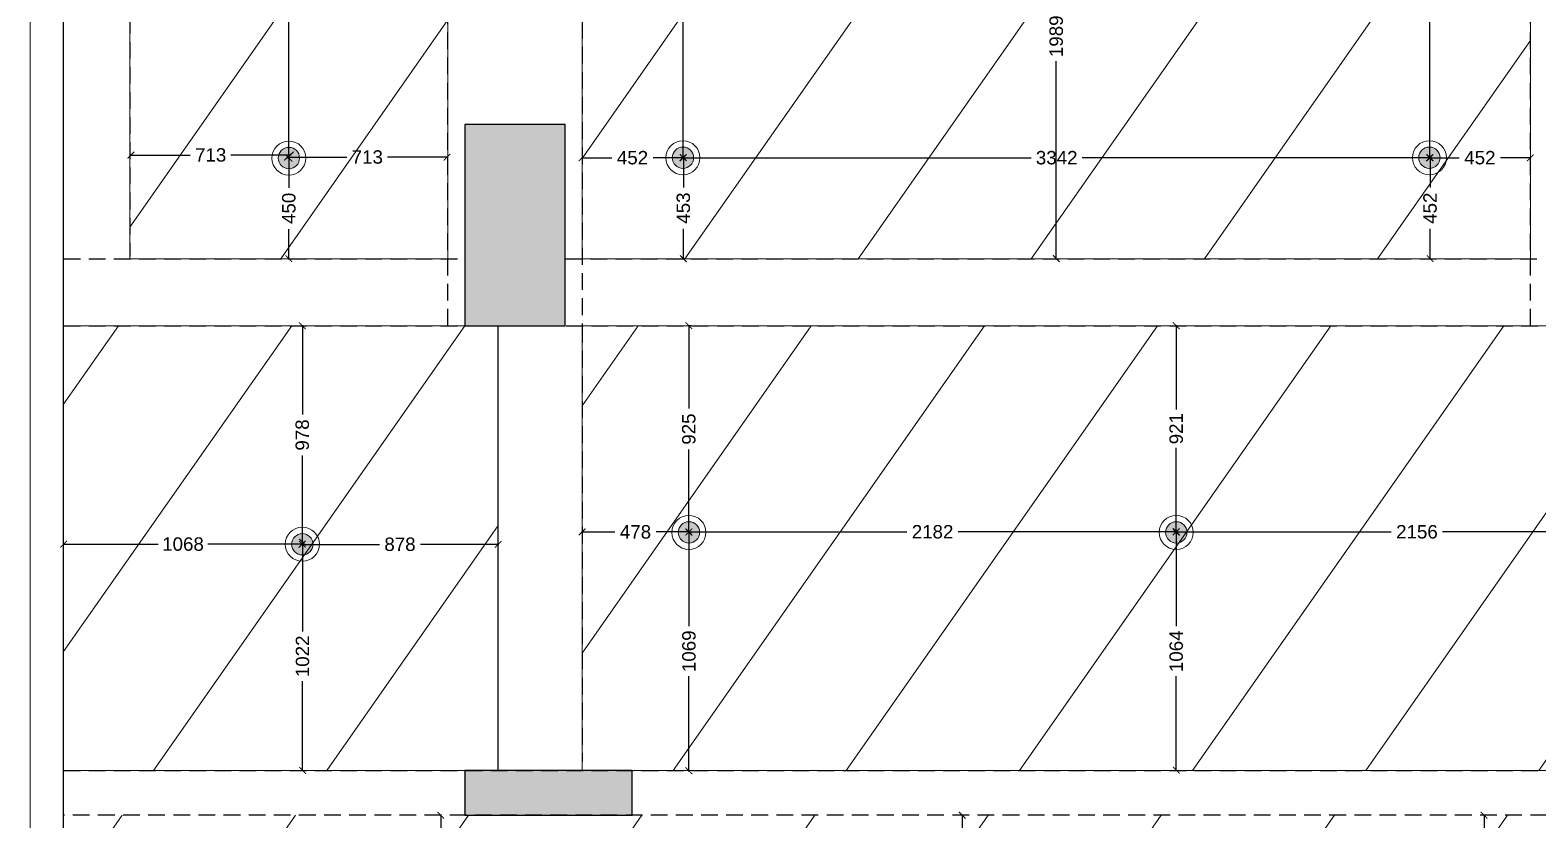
# Model space of a CAD drawing. Header units: millimetres. Extents: x 1464389 to 1998638, y -29162 to 256806.
# Drawn here: x 1759683 to 1766432, y 198048 to 201582 of the extents above; entities that cross this region are included whole.
import ezdxf

# ---------------------------------------------------------------- set-up
doc = ezdxf.new("R2010")
doc.units = ezdxf.units.MM
doc.header["$LTSCALE"] = 15
doc.header["$PDMODE"] = 35
doc.linetypes.add('DASHED2', pattern=[0.375, 0.25, -0.125])
doc.layers.get('0').update_dxf_attribs({"lineweight": 5})
for name, color, linetype in [('0_COVE_loop', 30, 'Continuous'), ('GFC Walls', 14, 'Continuous'), ('S-col-3', 3, 'Continuous'), ('S-strc2-2', 2, 'Continuous')]:
    doc.layers.add(name, color=color, linetype=linetype)
doc.layers.add('Hatch', color=252, linetype='Continuous', lineweight=15)
doc.styles.add('ARIAL', font='arial.ttf')
doc.dimstyles.new('SC-25', dxfattribs={"dimtxt": 60, "dimasz": 30, "dimexe": 0, "dimexo": 0, "dimgap": 25, "dimtad": 0, "dimdec": 0, "dimzin": 0, "dimdsep": 46, "dimtxsty": 'ARIAL', "dimblk": 'ARCHTICK', "dimcen": 0.09, "dimdle": 3, "dimclrd": 251, "dimclre": 251, "dimclrt": 1, "dimadec": 0, "dimazin": 0, "dimtfac": 1, "dimtdec": 0, "dimtofl": 0, "dimtmove": 0, "dimatfit": 2, "dimfxl": 100, "dimtolj": 1, "dimtzin": 0, "dimarcsym": 0})

# ---------------------------------------------------------------- blocks, each defined once
blk = doc.blocks.new('mot cob 12w')
h = blk.add_hatch(color=219)
h.dxf.hatch_style = 1
h.set_gradient(color1=(100, 33, 101), color2=(248, 215, 49), name='HEMISPHERICAL')
h.paths.add_polyline_path([(-161097.6, 77016.2, 1), (-161193.2, 77016.2, 1)])
for radius in [76.2, 47.8]:
    blk.add_circle((-161145.4, 77016.2), radius)
blk = doc.blocks.new('LIGHTS 12W')
for p in [(1121310.3, 68127.6), (1123074.5, 68129.3), (1126416.4, 68129.3), (1123101.1, 66452.6), (1125282.9, 66452.6), (1121370.6, 66399.8)]:
    blk.add_blockref('mot cob 12w', p)
blk = doc.blocks.new('_ArchTick')
at = {"color": 0, "linetype": 'ByBlock', "const_width": 0.15}
blk.add_lwpolyline([(-0.5, -0.5), (0.5, 0.5)], dxfattribs=at)
blk = doc.blocks.new('*D684')
at = {"layer": '0_COVE_loop', "color": 251, "lineweight": -2, "transparency": 16777216}
for p, q in [((973066, -249816.4), (973067.4, -249816.4)), ((973067.4, -249813.4), (973067.4, -251238.8)), ((973067.4, -252893.1), (973067.4, -251467.7)), ((973066, -252890.1), (973067.4, -252890.1))]:
    blk.add_line(p, q, dxfattribs=at)
at = {"layer": 'Defpoints', "color": 0, "transparency": 16777216}
for p in [(973066, -249816.4), (973066, -252890.1), (973067.4, -252890.1)]:
    blk.add_point(p, dxfattribs=at)
at = {"layer": '0_COVE_loop', "color": 251, "lineweight": -2, "transparency": 16777216, "xscale": 30, "yscale": 30, "zscale": 30}
for p, rotation in [((973067.4, -249816.4), 90), ((973067.4, -252890.1), 270)]:
    blk.add_blockref('_ArchTick', p, dxfattribs=dict(at, rotation=rotation))
at = {"layer": '0_COVE_loop', "color": 1, "transparency": 16777216, "insert": (973067.4, -251353.3), "char_height": 60, "attachment_point": 5, "rotation": 90, "style": 'ARIAL'}
blk.add_mtext('\\A1;3074', dxfattribs=at)
blk = doc.blocks.new('*D685')
at = {"layer": '0_COVE_loop', "color": 251, "lineweight": -2, "transparency": 16777216}
for p, q in [((969724.1, -249815.4), (969725, -249815.4)), ((969725, -249812.4), (969725, -251238)), ((969725, -252893.1), (969725, -251467.6)), ((969724.1, -252890.1), (969725, -252890.1))]:
    blk.add_line(p, q, dxfattribs=at)
at = {"layer": 'Defpoints', "color": 0, "transparency": 16777216}
for p in [(969724.1, -249815.4), (969724.1, -252890.1), (969725, -252890.1)]:
    blk.add_point(p, dxfattribs=at)
at = {"layer": '0_COVE_loop', "color": 251, "lineweight": -2, "transparency": 16777216, "xscale": 30, "yscale": 30, "zscale": 30}
for p, rotation in [((969725, -249815.4), 90), ((969725, -252890.1), 270)]:
    blk.add_blockref('_ArchTick', p, dxfattribs=dict(at, rotation=rotation))
at = {"layer": '0_COVE_loop', "color": 1, "transparency": 16777216, "insert": (969725, -251352.8), "char_height": 60, "attachment_point": 5, "rotation": 90, "style": 'ARIAL'}
blk.add_mtext('\\A1;3075', dxfattribs=at)
blk = doc.blocks.new('*D686')
at = {"layer": '0_COVE_loop', "color": 251, "lineweight": -2, "transparency": 16777216}
for p, q in [((969723, -252890.1), (971283, -252890.1)), ((969726, -252890.1), (969726, -252890.1)), ((973071.4, -252890.1), (971511.5, -252890.1)), ((973068.4, -252890.1), (973068.4, -252890.1))]:
    blk.add_line(p, q, dxfattribs=at)
at = {"layer": 'Defpoints', "color": 0, "transparency": 16777216}
for p in [(969726, -252890.1), (973068.4, -252890.1), (973068.4, -252890.1)]:
    blk.add_point(p, dxfattribs=at)
at = {"layer": '0_COVE_loop', "color": 251, "lineweight": -2, "transparency": 16777216, "xscale": 30, "yscale": 30, "zscale": 30, "rotation": 180}
blk.add_blockref('_ArchTick', (969726, -252890.1), dxfattribs=at)
at = {"layer": '0_COVE_loop', "color": 251, "lineweight": -2, "transparency": 16777216, "xscale": 30, "yscale": 30, "zscale": 30}
blk.add_blockref('_ArchTick', (973068.4, -252890.1), dxfattribs=at)
at = {"layer": '0_COVE_loop', "color": 1, "transparency": 16777216, "insert": (971397.2, -252890.1), "char_height": 60, "attachment_point": 5, "style": 'ARIAL'}
blk.add_mtext('\\A1;3342', dxfattribs=at)
blk = doc.blocks.new('*D687')
at = {"layer": '0_COVE_loop', "color": 251, "lineweight": -2, "transparency": 16777216}
for p, q in [((969726, -252886.1), (969726, -253023)), ((969726, -252889.1), (969726, -252889.1)), ((969726, -253344.8), (969726, -253207.9)), ((969726, -253341.8), (969726, -253341.8))]:
    blk.add_line(p, q, dxfattribs=at)
at = {"layer": 'Defpoints', "color": 0, "transparency": 16777216}
for p in [(969726, -252889.1), (969726, -253341.8), (969726, -253341.8)]:
    blk.add_point(p, dxfattribs=at)
at = {"layer": '0_COVE_loop', "color": 251, "lineweight": -2, "transparency": 16777216, "xscale": 30, "yscale": 30, "zscale": 30}
for p, rotation in [((969726, -252889.1), 90), ((969726, -253341.8), 270)]:
    blk.add_blockref('_ArchTick', p, dxfattribs=dict(at, rotation=rotation))
at = {"layer": '0_COVE_loop', "color": 1, "transparency": 16777216, "insert": (969726, -253115.4), "char_height": 60, "attachment_point": 5, "rotation": 90, "style": 'ARIAL'}
blk.add_mtext('\\A1;453', dxfattribs=at)
blk = doc.blocks.new('*D688')
at = {"layer": '0_COVE_loop', "color": 251, "lineweight": -2, "transparency": 16777216}
for p, q in [((969269.4, -252890.1), (969406, -252890.1)), ((969727.1, -252890.1), (969590.4, -252890.1))]:
    blk.add_line(p, q, dxfattribs=at)
at = {"layer": 'Defpoints', "color": 0, "transparency": 16777216}
for p in [(969272.4, -252890.1), (969272.4, -252890.1), (969724.1, -252890.1)]:
    blk.add_point(p, dxfattribs=at)
at = {"layer": '0_COVE_loop', "color": 251, "lineweight": -2, "transparency": 16777216, "xscale": 30, "yscale": 30, "zscale": 30, "rotation": 180}
blk.add_blockref('_ArchTick', (969272.4, -252890.1), dxfattribs=at)
at = {"layer": '0_COVE_loop', "color": 251, "lineweight": -2, "transparency": 16777216, "xscale": 30, "yscale": 30, "zscale": 30}
blk.add_blockref('_ArchTick', (969724.1, -252890.1), dxfattribs=at)
at = {"layer": '0_COVE_loop', "color": 1, "transparency": 16777216, "insert": (969498.2, -252890.1), "char_height": 60, "attachment_point": 5, "style": 'ARIAL'}
blk.add_mtext('\\A1;452', dxfattribs=at)
blk = doc.blocks.new('*D689')
at = {"layer": '0_COVE_loop', "color": 251, "lineweight": -2, "transparency": 16777216}
for p, q in [((973068.4, -252890.1), (973068.9, -252890.1)), ((973068.9, -252887.1), (973068.9, -253023.8)), ((973068.9, -253344.8), (973068.9, -253208.1)), ((973068.4, -253341.8), (973068.9, -253341.8))]:
    blk.add_line(p, q, dxfattribs=at)
at = {"layer": 'Defpoints', "color": 0, "transparency": 16777216}
for p in [(973068.4, -252890.1), (973068.4, -253341.8), (973068.9, -253341.8)]:
    blk.add_point(p, dxfattribs=at)
at = {"layer": '0_COVE_loop', "color": 251, "lineweight": -2, "transparency": 16777216, "xscale": 30, "yscale": 30, "zscale": 30}
for p, rotation in [((973068.9, -252890.1), 90), ((973068.9, -253341.8), 270)]:
    blk.add_blockref('_ArchTick', p, dxfattribs=dict(at, rotation=rotation))
at = {"layer": '0_COVE_loop', "color": 1, "transparency": 16777216, "insert": (973068.9, -253115.9), "char_height": 60, "attachment_point": 5, "rotation": 90, "style": 'ARIAL'}
blk.add_mtext('\\A1;452', dxfattribs=at)
blk = doc.blocks.new('*D690')
at = {"layer": '0_COVE_loop', "color": 251, "lineweight": -2, "transparency": 16777216}
for p, q in [((973063, -252890.1), (973199.6, -252890.1)), ((973520.7, -252890.1), (973384, -252890.1))]:
    blk.add_line(p, q, dxfattribs=at)
at = {"layer": 'Defpoints', "color": 0, "transparency": 16777216}
for p in [(973066, -252890.1), (973517.7, -252890.1), (973517.7, -252890.1)]:
    blk.add_point(p, dxfattribs=at)
at = {"layer": '0_COVE_loop', "color": 251, "lineweight": -2, "transparency": 16777216, "xscale": 30, "yscale": 30, "zscale": 30, "rotation": 180}
blk.add_blockref('_ArchTick', (973066, -252890.1), dxfattribs=at)
at = {"layer": '0_COVE_loop', "color": 251, "lineweight": -2, "transparency": 16777216, "xscale": 30, "yscale": 30, "zscale": 30}
blk.add_blockref('_ArchTick', (973517.7, -252890.1), dxfattribs=at)
at = {"layer": '0_COVE_loop', "color": 1, "transparency": 16777216, "insert": (973291.8, -252890.1), "char_height": 60, "attachment_point": 5, "style": 'ARIAL'}
blk.add_mtext('\\A1;452', dxfattribs=at)
blk = doc.blocks.new('*D694')
at = {"layer": '0_COVE_loop', "color": 251, "lineweight": -2, "transparency": 16777216}
for p, q in [((971395.3, -251349), (971395.3, -252234.8)), ((971407.7, -251352), (971395.3, -251352)), ((971395.3, -253344.2), (971395.3, -252458.4)), ((971395.3, -253341.2), (971395.3, -253341.2))]:
    blk.add_line(p, q, dxfattribs=at)
at = {"layer": 'Defpoints', "color": 0, "transparency": 16777216}
for p in [(971407.7, -251352), (971395.3, -253341.2), (971395.3, -253341.2)]:
    blk.add_point(p, dxfattribs=at)
at = {"layer": '0_COVE_loop', "color": 251, "lineweight": -2, "transparency": 16777216, "xscale": 30, "yscale": 30, "zscale": 30}
for p, rotation in [((971395.3, -251352), 90), ((971395.3, -253341.2), 270)]:
    blk.add_blockref('_ArchTick', p, dxfattribs=dict(at, rotation=rotation))
at = {"layer": '0_COVE_loop', "color": 1, "transparency": 16777216, "insert": (971395.3, -252346.6), "char_height": 60, "attachment_point": 5, "rotation": 90, "style": 'ARIAL'}
blk.add_mtext('\\A1;1989', dxfattribs=at)
blk = doc.blocks.new('*D703')
at = {"layer": '0_COVE_loop', "color": 251, "lineweight": -2, "transparency": 16777216}
for p, q in [((967959.9, -251202), (967959.9, -251936.7)), ((967961.5, -251205), (967959.9, -251205)), ((967959.9, -252894.8), (967959.9, -252160.2)), ((967959.9, -252891.8), (967959.9, -252891.8))]:
    blk.add_line(p, q, dxfattribs=at)
at = {"layer": 'Defpoints', "color": 0, "transparency": 16777216}
for p in [(967961.5, -251205), (967959.9, -252891.8), (967959.9, -252891.8)]:
    blk.add_point(p, dxfattribs=at)
at = {"layer": '0_COVE_loop', "color": 251, "lineweight": -2, "transparency": 16777216, "xscale": 30, "yscale": 30, "zscale": 30}
for p, rotation in [((967959.9, -251205), 90), ((967959.9, -252891.8), 270)]:
    blk.add_blockref('_ArchTick', p, dxfattribs=dict(at, rotation=rotation))
at = {"layer": '0_COVE_loop', "color": 1, "transparency": 16777216, "insert": (967959.9, -252048.4), "char_height": 60, "attachment_point": 5, "rotation": 90, "style": 'ARIAL'}
blk.add_mtext('\\A1;1687', dxfattribs=at)
blk = doc.blocks.new('*D704')
at = {"layer": '0_COVE_loop', "color": 251, "lineweight": -2, "transparency": 16777216}
for p, q in [((967959.9, -252888.4), (967959.9, -253024.2)), ((967959.9, -252891.4), (967959.9, -252891.4)), ((967959.9, -253344.8), (967959.9, -253209)), ((967959.9, -253341.8), (967959.9, -253341.8))]:
    blk.add_line(p, q, dxfattribs=at)
at = {"layer": 'Defpoints', "color": 0, "transparency": 16777216}
for p in [(967959.9, -252891.4), (967959.9, -253341.8), (967959.9, -253341.8)]:
    blk.add_point(p, dxfattribs=at)
at = {"layer": '0_COVE_loop', "color": 251, "lineweight": -2, "transparency": 16777216, "xscale": 30, "yscale": 30, "zscale": 30}
for p, rotation in [((967959.9, -252891.4), 90), ((967959.9, -253341.8), 270)]:
    blk.add_blockref('_ArchTick', p, dxfattribs=dict(at, rotation=rotation))
at = {"layer": '0_COVE_loop', "color": 1, "transparency": 16777216, "insert": (967959.9, -253116.6), "char_height": 60, "attachment_point": 5, "rotation": 90, "style": 'ARIAL'}
blk.add_mtext('\\A1;450', dxfattribs=at)
blk = doc.blocks.new('*D705')
at = {"layer": '0_COVE_loop', "color": 251, "lineweight": -2, "transparency": 16777216}
for p, q in [((968020.2, -253638.9), (968020.2, -254039.4)), ((968020.2, -253641.9), (968020.2, -253641.9)), ((968020.2, -254622.6), (968020.2, -254222.1)), ((968020.2, -254619.6), (968020.2, -254619.6))]:
    blk.add_line(p, q, dxfattribs=at)
at = {"layer": 'Defpoints', "color": 0, "transparency": 16777216}
for p in [(968020.2, -253641.9), (968020.2, -253641.9), (968020.2, -254619.6)]:
    blk.add_point(p, dxfattribs=at)
at = {"layer": '0_COVE_loop', "color": 251, "lineweight": -2, "transparency": 16777216, "xscale": 30, "yscale": 30, "zscale": 30}
for p, rotation in [((968020.2, -253641.9), 90), ((968020.2, -254619.6), 270)]:
    blk.add_blockref('_ArchTick', p, dxfattribs=dict(at, rotation=rotation))
at = {"layer": '0_COVE_loop', "color": 1, "transparency": 16777216, "insert": (968020.2, -254130.7), "char_height": 60, "attachment_point": 5, "rotation": 90, "style": 'ARIAL'}
blk.add_mtext('\\A1;978', dxfattribs=at)
blk = doc.blocks.new('*D706')
at = {"layer": '0_COVE_loop', "color": 251, "lineweight": -2, "transparency": 16777216}
for p, q in [((968015.2, -254620.1), (968366, -254620.1)), ((968899.5, -254620.1), (968548.7, -254620.1))]:
    blk.add_line(p, q, dxfattribs=at)
at = {"layer": 'Defpoints', "color": 0, "transparency": 16777216}
for p in [(968018.2, -254620.1), (968896.5, -254620.1), (968896.5, -254620.1)]:
    blk.add_point(p, dxfattribs=at)
at = {"layer": '0_COVE_loop', "color": 251, "lineweight": -2, "transparency": 16777216, "xscale": 30, "yscale": 30, "zscale": 30, "rotation": 180}
blk.add_blockref('_ArchTick', (968018.2, -254620.1), dxfattribs=at)
at = {"layer": '0_COVE_loop', "color": 251, "lineweight": -2, "transparency": 16777216, "xscale": 30, "yscale": 30, "zscale": 30}
blk.add_blockref('_ArchTick', (968896.5, -254620.1), dxfattribs=at)
at = {"layer": '0_COVE_loop', "color": 1, "transparency": 16777216, "insert": (968457.3, -254620.1), "char_height": 60, "attachment_point": 5, "style": 'ARIAL'}
blk.add_mtext('\\A1;878', dxfattribs=at)
blk = doc.blocks.new('*D707')
at = {"layer": '0_COVE_loop', "color": 251, "lineweight": -2, "transparency": 16777216}
for p, q in [((966948.7, -254619.2), (967374.1, -254619.2)), ((968023.2, -254619.2), (967597.8, -254619.2))]:
    blk.add_line(p, q, dxfattribs=at)
at = {"layer": 'Defpoints', "color": 0, "transparency": 16777216}
for p in [(966951.7, -254619.2), (966951.7, -254619.2), (968020.2, -254619.2)]:
    blk.add_point(p, dxfattribs=at)
at = {"layer": '0_COVE_loop', "color": 251, "lineweight": -2, "transparency": 16777216, "xscale": 30, "yscale": 30, "zscale": 30, "rotation": 180}
blk.add_blockref('_ArchTick', (966951.7, -254619.2), dxfattribs=at)
at = {"layer": '0_COVE_loop', "color": 251, "lineweight": -2, "transparency": 16777216, "xscale": 30, "yscale": 30, "zscale": 30}
blk.add_blockref('_ArchTick', (968020.2, -254619.2), dxfattribs=at)
at = {"layer": '0_COVE_loop', "color": 1, "transparency": 16777216, "insert": (967486, -254619.2), "char_height": 60, "attachment_point": 5, "style": 'ARIAL'}
blk.add_mtext('\\A1;1068', dxfattribs=at)
blk = doc.blocks.new('*D708')
at = {"layer": '0_COVE_loop', "color": 251, "lineweight": -2, "transparency": 16777216}
for p, q in [((968021.2, -254607.4), (968021.2, -255009.8)), ((968021.2, -254610.4), (968021.2, -254610.4)), ((968021.2, -255635.1), (968021.2, -255232.7)), ((968021.2, -255632.1), (968021.2, -255632.1))]:
    blk.add_line(p, q, dxfattribs=at)
at = {"layer": 'Defpoints', "color": 0, "transparency": 16777216}
for p in [(968021.2, -254610.4), (968021.2, -255632.1), (968021.2, -255632.1)]:
    blk.add_point(p, dxfattribs=at)
at = {"layer": '0_COVE_loop', "color": 251, "lineweight": -2, "transparency": 16777216, "xscale": 30, "yscale": 30, "zscale": 30}
for p, rotation in [((968021.2, -254610.4), 90), ((968021.2, -255632.1), 270)]:
    blk.add_blockref('_ArchTick', p, dxfattribs=dict(at, rotation=rotation))
at = {"layer": '0_COVE_loop', "color": 1, "transparency": 16777216, "insert": (968021.2, -255121.2), "char_height": 60, "attachment_point": 5, "rotation": 90, "style": 'ARIAL'}
blk.add_mtext('\\A1;1022', dxfattribs=at)
blk = doc.blocks.new('*D723')
at = {"layer": '0_COVE_loop', "color": 251, "lineweight": -2, "transparency": 16777216}
for p, q in [((967250, -252877.8), (967518.7, -252877.8)), ((967969.5, -252877.8), (967700.8, -252877.8))]:
    blk.add_line(p, q, dxfattribs=at)
at = {"layer": 'Defpoints', "color": 0, "transparency": 16777216}
for p in [(967253, -252877.8), (967966.5, -252877.8), (967966.5, -252877.8)]:
    blk.add_point(p, dxfattribs=at)
at = {"layer": '0_COVE_loop', "color": 251, "lineweight": -2, "transparency": 16777216, "xscale": 30, "yscale": 30, "zscale": 30, "rotation": 180}
blk.add_blockref('_ArchTick', (967253, -252877.8), dxfattribs=at)
at = {"layer": '0_COVE_loop', "color": 251, "lineweight": -2, "transparency": 16777216, "xscale": 30, "yscale": 30, "zscale": 30}
blk.add_blockref('_ArchTick', (967966.5, -252877.8), dxfattribs=at)
at = {"layer": '0_COVE_loop', "color": 1, "transparency": 16777216, "insert": (967609.8, -252877.8), "char_height": 60, "attachment_point": 5, "style": 'ARIAL'}
blk.add_mtext('\\A1;713', dxfattribs=at)
blk = doc.blocks.new('*D724')
at = {"layer": '0_COVE_loop', "color": 251, "lineweight": -2, "transparency": 16777216}
for p, q in [((967951.3, -252887.1), (968220, -252887.1)), ((968670.7, -252887.1), (968402, -252887.1))]:
    blk.add_line(p, q, dxfattribs=at)
at = {"layer": 'Defpoints', "color": 0, "transparency": 16777216}
for p in [(967954.3, -252887.1), (968667.7, -252887.1), (968667.7, -252887.1)]:
    blk.add_point(p, dxfattribs=at)
at = {"layer": '0_COVE_loop', "color": 251, "lineweight": -2, "transparency": 16777216, "xscale": 30, "yscale": 30, "zscale": 30, "rotation": 180}
blk.add_blockref('_ArchTick', (967954.3, -252887.1), dxfattribs=at)
at = {"layer": '0_COVE_loop', "color": 251, "lineweight": -2, "transparency": 16777216, "xscale": 30, "yscale": 30, "zscale": 30}
blk.add_blockref('_ArchTick', (968667.7, -252887.1), dxfattribs=at)
at = {"layer": '0_COVE_loop', "color": 1, "transparency": 16777216, "insert": (968311, -252887.1), "char_height": 60, "attachment_point": 5, "style": 'ARIAL'}
blk.add_mtext('\\A1;713', dxfattribs=at)
blk = doc.blocks.new('*D748')
at = {"layer": '0_COVE_loop', "color": 251, "lineweight": -2, "transparency": 16777216}
for p, q in [((969269.4, -254564.5), (969419, -254564.5)), ((969272.4, -254566.8), (969272.4, -254564.5)), ((969753.7, -254564.5), (969604.1, -254564.5)), ((969750.7, -254566.8), (969750.7, -254564.5))]:
    blk.add_line(p, q, dxfattribs=at)
at = {"layer": 'Defpoints', "color": 0, "transparency": 16777216}
for p in [(969272.4, -254564.5), (969272.4, -254566.8), (969750.7, -254566.8)]:
    blk.add_point(p, dxfattribs=at)
at = {"layer": '0_COVE_loop', "color": 251, "lineweight": -2, "transparency": 16777216, "xscale": 30, "yscale": 30, "zscale": 30, "rotation": 180}
blk.add_blockref('_ArchTick', (969272.4, -254564.5), dxfattribs=at)
at = {"layer": '0_COVE_loop', "color": 251, "lineweight": -2, "transparency": 16777216, "xscale": 30, "yscale": 30, "zscale": 30}
blk.add_blockref('_ArchTick', (969750.7, -254564.5), dxfattribs=at)
at = {"layer": '0_COVE_loop', "color": 1, "transparency": 16777216, "insert": (969511.6, -254564.5), "char_height": 60, "attachment_point": 5, "style": 'ARIAL'}
blk.add_mtext('\\A1;478', dxfattribs=at)
blk = doc.blocks.new('*D749')
at = {"layer": '0_COVE_loop', "color": 251, "lineweight": -2, "transparency": 16777216}
for p, q in [((969747.7, -254564.1), (970726.8, -254564.1)), ((969750.7, -254566.8), (969750.7, -254564.1)), ((971935.5, -254564.1), (970956.4, -254564.1)), ((971932.5, -254566.8), (971932.5, -254564.1))]:
    blk.add_line(p, q, dxfattribs=at)
at = {"layer": 'Defpoints', "color": 0, "transparency": 16777216}
for p in [(969750.7, -254566.8), (971932.5, -254564.1), (971932.5, -254566.8)]:
    blk.add_point(p, dxfattribs=at)
at = {"layer": '0_COVE_loop', "color": 251, "lineweight": -2, "transparency": 16777216, "xscale": 30, "yscale": 30, "zscale": 30, "rotation": 180}
blk.add_blockref('_ArchTick', (969750.7, -254564.1), dxfattribs=at)
at = {"layer": '0_COVE_loop', "color": 251, "lineweight": -2, "transparency": 16777216, "xscale": 30, "yscale": 30, "zscale": 30}
blk.add_blockref('_ArchTick', (971932.5, -254564.1), dxfattribs=at)
at = {"layer": '0_COVE_loop', "color": 1, "transparency": 16777216, "insert": (970841.6, -254564.1), "char_height": 60, "attachment_point": 5, "style": 'ARIAL'}
blk.add_mtext('\\A1;2182', dxfattribs=at)
blk = doc.blocks.new('*D750')
at = {"layer": '0_COVE_loop', "color": 251, "lineweight": -2, "transparency": 16777216}
for p, q in [((971929.1, -254564.1), (972895, -254564.1)), ((971932.1, -254561.7), (971932.1, -254564.1)), ((974091.1, -254564.1), (973125.2, -254564.1)), ((974088.1, -254564), (974088.1, -254564.1))]:
    blk.add_line(p, q, dxfattribs=at)
at = {"layer": 'Defpoints', "color": 0, "transparency": 16777216}
for p in [(971932.1, -254561.7), (974088.1, -254564), (974088.1, -254564.1)]:
    blk.add_point(p, dxfattribs=at)
at = {"layer": '0_COVE_loop', "color": 251, "lineweight": -2, "transparency": 16777216, "xscale": 30, "yscale": 30, "zscale": 30, "rotation": 180}
blk.add_blockref('_ArchTick', (971932.1, -254564.1), dxfattribs=at)
at = {"layer": '0_COVE_loop', "color": 251, "lineweight": -2, "transparency": 16777216, "xscale": 30, "yscale": 30, "zscale": 30}
blk.add_blockref('_ArchTick', (974088.1, -254564.1), dxfattribs=at)
at = {"layer": '0_COVE_loop', "color": 1, "transparency": 16777216, "insert": (973010.1, -254564.1), "char_height": 60, "attachment_point": 5, "style": 'ARIAL'}
blk.add_mtext('\\A1;2156', dxfattribs=at)
blk = doc.blocks.new('*D752')
at = {"layer": '0_COVE_loop', "color": 251, "lineweight": -2, "transparency": 16777216}
for p, q in [((969750.5, -253638.8), (969750.5, -254012.8)), ((969761.2, -253641.8), (969750.5, -253641.8)), ((969750.5, -254569.8), (969750.5, -254195.8)), ((969761.2, -254566.8), (969750.5, -254566.8))]:
    blk.add_line(p, q, dxfattribs=at)
at = {"layer": 'Defpoints', "color": 0, "transparency": 16777216}
for p in [(969750.5, -253641.8), (969761.2, -253641.8), (969761.2, -254566.8)]:
    blk.add_point(p, dxfattribs=at)
at = {"layer": '0_COVE_loop', "color": 251, "lineweight": -2, "transparency": 16777216, "xscale": 30, "yscale": 30, "zscale": 30}
for p, rotation in [((969750.5, -253641.8), 90), ((969750.5, -254566.8), 270)]:
    blk.add_blockref('_ArchTick', p, dxfattribs=dict(at, rotation=rotation))
at = {"layer": '0_COVE_loop', "color": 1, "transparency": 16777216, "insert": (969750.5, -254104.3), "char_height": 60, "attachment_point": 5, "rotation": 90, "style": 'ARIAL'}
blk.add_mtext('\\A1;925', dxfattribs=at)
blk = doc.blocks.new('*D753')
at = {"layer": '0_COVE_loop', "color": 251, "lineweight": -2, "transparency": 16777216}
for p, q in [((969749.4, -254564.1), (969751.1, -254564.1)), ((969751.1, -254561.1), (969751.1, -254986.7)), ((969751.1, -255635.9), (969751.1, -255210.4)), ((969749.4, -255632.9), (969751.1, -255632.9))]:
    blk.add_line(p, q, dxfattribs=at)
at = {"layer": 'Defpoints', "color": 0, "transparency": 16777216}
for p in [(969749.4, -254564.1), (969749.4, -255632.9), (969751.1, -255632.9)]:
    blk.add_point(p, dxfattribs=at)
at = {"layer": '0_COVE_loop', "color": 251, "lineweight": -2, "transparency": 16777216, "xscale": 30, "yscale": 30, "zscale": 30}
for p, rotation in [((969751.1, -254564.1), 90), ((969751.1, -255632.9), 270)]:
    blk.add_blockref('_ArchTick', p, dxfattribs=dict(at, rotation=rotation))
at = {"layer": '0_COVE_loop', "color": 1, "transparency": 16777216, "insert": (969751.1, -255098.5), "char_height": 60, "attachment_point": 5, "rotation": 90, "style": 'ARIAL'}
blk.add_mtext('\\A1;1069', dxfattribs=at)
blk = doc.blocks.new('*D754')
at = {"layer": '0_COVE_loop', "color": 251, "lineweight": -2, "transparency": 16777216}
for p, q in [((971932.5, -253638.8), (971932.5, -254017)), ((971932.5, -253641.8), (971932.5, -253641.8)), ((971932.5, -254566.1), (971932.5, -254188)), ((971932.5, -254563.1), (971932.5, -254563.1))]:
    blk.add_line(p, q, dxfattribs=at)
at = {"layer": 'Defpoints', "color": 0, "transparency": 16777216}
for p in [(971932.5, -253641.8), (971932.5, -253641.8), (971932.5, -254563.1)]:
    blk.add_point(p, dxfattribs=at)
at = {"layer": '0_COVE_loop', "color": 251, "lineweight": -2, "transparency": 16777216, "xscale": 30, "yscale": 30, "zscale": 30}
for p, rotation in [((971932.5, -253641.8), 90), ((971932.5, -254563.1), 270)]:
    blk.add_blockref('_ArchTick', p, dxfattribs=dict(at, rotation=rotation))
at = {"layer": '0_COVE_loop', "color": 1, "transparency": 16777216, "insert": (971932.5, -254102.5), "char_height": 60, "attachment_point": 5, "rotation": 90, "style": 'ARIAL'}
blk.add_mtext('\\A1;921', dxfattribs=at)
blk = doc.blocks.new('*D599')
at = {"layer": '0_COVE_loop', "color": 251, "lineweight": -2, "transparency": 16777216}
for p, q in [((971932.5, -254563.2), (971932.5, -254986.8)), ((971932.5, -254566.2), (971932.5, -254566.2)), ((971932.5, -255633.7), (971932.5, -255210.1)), ((971932.5, -255630.7), (971932.5, -255630.7))]:
    blk.add_line(p, q, dxfattribs=at)
at = {"layer": 'Defpoints', "color": 0, "transparency": 16777216}
for p in [(971932.5, -254566.2), (971932.5, -255630.7), (971932.5, -255630.7)]:
    blk.add_point(p, dxfattribs=at)
at = {"layer": '0_COVE_loop', "color": 251, "lineweight": -2, "transparency": 16777216, "xscale": 30, "yscale": 30, "zscale": 30}
for p, rotation in [((971932.5, -254566.2), 90), ((971932.5, -255630.7), 270)]:
    blk.add_blockref('_ArchTick', p, dxfattribs=dict(at, rotation=rotation))
at = {"layer": '0_COVE_loop', "color": 1, "transparency": 16777216, "insert": (971932.5, -255098.5), "char_height": 60, "attachment_point": 5, "rotation": 90, "style": 'ARIAL'}
blk.add_mtext('\\A1;1064', dxfattribs=at)
blk = doc.blocks.new('*D606')
at = {"layer": '0_COVE_loop', "color": 251, "lineweight": -2, "transparency": 16777216}
for p, q in [((968640, -255829.1), (968640, -255969.6)), ((968640, -255832.1), (968640, -255832.1)), ((968640, -256294.8), (968640, -256154.3)), ((968640, -256291.8), (968640, -256291.8))]:
    blk.add_line(p, q, dxfattribs=at)
at = {"layer": 'Defpoints', "color": 0, "transparency": 16777216}
for p in [(968640, -255832.1), (968640, -255832.1), (968640, -256291.8)]:
    blk.add_point(p, dxfattribs=at)
at = {"layer": '0_COVE_loop', "color": 251, "lineweight": -2, "transparency": 16777216, "xscale": 30, "yscale": 30, "zscale": 30}
for p, rotation in [((968640, -255832.1), 90), ((968640, -256291.8), 270)]:
    blk.add_blockref('_ArchTick', p, dxfattribs=dict(at, rotation=rotation))
at = {"layer": '0_COVE_loop', "color": 1, "transparency": 16777216, "insert": (968640, -256062), "char_height": 60, "attachment_point": 5, "rotation": 90, "style": 'ARIAL'}
blk.add_mtext('\\A1;460', dxfattribs=at)
blk = doc.blocks.new('*D608')
at = {"layer": '0_COVE_loop', "color": 251, "lineweight": -2, "transparency": 16777216}
for p, q in [((970974.4, -255829.1), (970974.4, -255967.5)), ((970974.4, -255832.1), (970974.4, -255832.1)), ((970974.4, -256290.9), (970974.4, -256152.4)), ((970974.4, -256287.9), (970974.4, -256287.9))]:
    blk.add_line(p, q, dxfattribs=at)
at = {"layer": 'Defpoints', "color": 0, "transparency": 16777216}
for p in [(970974.4, -255832.1), (970974.4, -255832.1), (970974.4, -256287.9)]:
    blk.add_point(p, dxfattribs=at)
at = {"layer": '0_COVE_loop', "color": 251, "lineweight": -2, "transparency": 16777216, "xscale": 30, "yscale": 30, "zscale": 30}
for p, rotation in [((970974.4, -255832.1), 90), ((970974.4, -256287.9), 270)]:
    blk.add_blockref('_ArchTick', p, dxfattribs=dict(at, rotation=rotation))
at = {"layer": '0_COVE_loop', "color": 1, "transparency": 16777216, "insert": (970974.4, -256060), "char_height": 60, "attachment_point": 5, "rotation": 90, "style": 'ARIAL'}
blk.add_mtext('\\A1;456', dxfattribs=at)
blk = doc.blocks.new('*D610')
at = {"layer": '0_COVE_loop', "color": 251, "lineweight": -2, "transparency": 16777216}
for p, q in [((973310.3, -255829.1), (973310.3, -255968)), ((973310.3, -255832.1), (973310.3, -255832.1)), ((973310.3, -256291.9), (973310.3, -256153)), ((973310.3, -256288.9), (973310.3, -256288.9))]:
    blk.add_line(p, q, dxfattribs=at)
at = {"layer": 'Defpoints', "color": 0, "transparency": 16777216}
for p in [(973310.3, -255832.1), (973310.3, -255832.1), (973310.3, -256288.9)]:
    blk.add_point(p, dxfattribs=at)
at = {"layer": '0_COVE_loop', "color": 251, "lineweight": -2, "transparency": 16777216, "xscale": 30, "yscale": 30, "zscale": 30}
for p, rotation in [((973310.3, -255832.1), 90), ((973310.3, -256288.9), 270)]:
    blk.add_blockref('_ArchTick', p, dxfattribs=dict(at, rotation=rotation))
at = {"layer": '0_COVE_loop', "color": 1, "transparency": 16777216, "insert": (973310.3, -256060.5), "char_height": 60, "attachment_point": 5, "rotation": 90, "style": 'ARIAL'}
blk.add_mtext('\\A1;457', dxfattribs=at)
blk = doc.blocks.new('4th floor dimention')
at = {"layer": '0_COVE_loop'}
for base, p1, p2, picture, middle in [((969725, -252890.1), (969724.1, -249815.4), (969724.1, -252890.1), '*D685', (969725, -251352.8)), ((973067.4, -252890.1), (973066, -249816.4), (973066, -252890.1), '*D684', (973067.4, -251353.3)), ((967959.9, -252891.8), (967961.5, -251205), (967959.9, -252891.8), '*D703', (967959.9, -252048.4)), ((971395.3, -253341.2), (971407.7, -251352), (971395.3, -253341.2), '*D694', (971395.3, -252346.6)), ((967959.9, -253341.8), (967959.9, -252891.4), (967959.9, -253341.8), '*D704', (967959.9, -253116.6)), ((969726, -253341.8), (969726, -252889.1), (969726, -253341.8), '*D687', (969726, -253115.4)), ((973068.9, -253341.8), (973068.4, -252890.1), (973068.4, -253341.8), '*D689', (973068.9, -253115.9)), ((968020.2, -253641.9), (968020.2, -254619.6), (968020.2, -253641.9), '*D705', (968020.2, -254130.7)), ((969750.5, -253641.8), (969761.2, -254566.8), (969761.2, -253641.8), '*D752', (969750.5, -254104.3)), ((971932.5, -253641.8), (971932.5, -254563.1), (971932.5, -253641.8), '*D754', (971932.5, -254102.5)), ((968021.2, -255632.1), (968021.2, -254610.4), (968021.2, -255632.1), '*D708', (968021.2, -255121.2)), ((969751.1, -255632.9), (969749.4, -254564.1), (969749.4, -255632.9), '*D753', (969751.1, -255098.5)), ((971932.5251, -255630.6759), (971932.5251, -254566.2377), (971932.5251, -255630.6759), '*D599', (971932.5251, -255098.4568)), ((968640, -255832.1), (968640, -256291.8), (968640, -255832.1), '*D606', (968640, -256062)), ((970974.4, -255832.1), (970974.4, -256287.9), (970974.4, -255832.1), '*D608', (970974.4, -256060)), ((973310.3, -255832.1), (973310.3, -256288.9), (973310.3, -255832.1), '*D610', (973310.3, -256060.5))]:
    dim = blk.add_linear_dim(base=base, p1=p1, p2=p2, angle=90, dimstyle='SC-25', dxfattribs=at)
    dim.commit()
    dim.dimension.update_dxf_attribs({"geometry": picture, "text_midpoint": middle})
for base, p1, p2, picture, middle in [((967966.5077, -252877.7605), (967253.0274, -252877.7605), (967966.5077, -252877.7605), '*D723', (967609.7675, -252877.7605)), ((968667.7, -252887.1), (967954.3, -252887.1), (968667.7, -252887.1), '*D724', (968311, -252887.1)), ((969272.4, -252890.1), (969724.1, -252890.1), (969272.4, -252890.1), '*D688', (969498.2, -252890.1)), ((973068.4, -252890.1), (969726, -252890.1), (973068.4, -252890.1), '*D686', (971397.2, -252890.1)), ((973517.7, -252890.1), (973066, -252890.1), (973517.7, -252890.1), '*D690', (973291.8, -252890.1)), ((969272.4, -254564.5), (969750.7, -254566.8), (969272.4, -254566.8), '*D748', (969511.6, -254564.5)), ((971932.5, -254564.1), (969750.7, -254566.8), (971932.5, -254566.8), '*D749', (970841.6, -254564.1)), ((974088.1, -254564.1), (971932.1, -254561.7), (974088.1, -254564), '*D750', (973010.1, -254564.1)), ((966951.7301, -254619.2204), (968020.1793, -254619.2204), (966951.7301, -254619.2204), '*D707', (967485.9547, -254619.2204)), ((968896.5, -254620.1), (968018.2, -254620.1), (968896.5, -254620.1), '*D706', (968457.3, -254620.1))]:
    dim = blk.add_linear_dim(base=base, p1=p1, p2=p2, dimstyle='SC-25', dxfattribs=at)
    dim.commit()
    dim.dimension.update_dxf_attribs({"geometry": picture, "text_midpoint": middle})

msp = doc.modelspace()

# ---------------------------------------------------------------- hatches: boundary and pattern name
at = {"layer": 'Hatch', "true_color": 0xa953a0}
h = msp.add_hatch(dxfattribs=at)
h.set_pattern_fill('ANSI31', color=215, scale=200, angle=10)
h.set_pattern_definition([(55, (1353770.7, 220033.9), (-520.16155, 364.221), [])])
h.paths.add_polyline_path([(1761120.8, 215600.5), (1761132, 215671.8), (1759832.7, 215881.1), (1759832.7, 214004.5), (1771480.8, 214004.5)])
h.paths.add_polyline_path([(1769249.7, 214348.2), (1769272.9, 214496.4), (1769273.2, 214496.4), (1769249.9, 214348.2)], flags=16)
h.paths.add_polyline_path([(1766398.7, 213704.5), (1762153.3, 213704.5), (1762153.3, 212292.6), (1766398.7, 212292.6)])
h.paths.add_polyline_path([(1761553.3, 213704.5), (1760128.4, 213704.5), (1760128.4, 212292.6), (1761553.3, 212292.6)])
h.paths.add_polyline_path([(1766398.7, 211992.6), (1762153.3, 211992.6), (1762153.3, 205132.9), (1766398.7, 205132.9)])
h.paths.add_polyline_path([(1771617.7, 211992.6), (1766998.7, 211992.6), (1766998.7, 200554.4), (1771617.7, 200554.4)])
h.paths.add_polyline_path([(1776202.5, 211992.6), (1772217.7, 211992.6), (1772217.7, 201169.4), (1776202.5, 201169.4)])
h.paths.add_polyline_path([(1776202.5, 213082.8), (1772217.7, 213708.3), (1772217.7, 212292.6), (1776202.5, 212292.6)])
h.paths.add_polyline_path([(1781501.7, 212460.8), (1780743.4, 212577.6), (1780743.4, 212577.6), (1779033.8, 212841), (1776802.5, 213143.1), (1776802.5, 212292.6), (1781501.7, 212292.6)])
h.paths.add_polyline_path([(1781441.7, 210430.6), (1781361.7, 210430.6), (1781361.7, 210778.7), (1777072.7, 210778.7), (1777072.7, 206915.4), (1781361.7, 206915.4), (1781361.7, 207156.4), (1781441.7, 207156.4)])
h.paths.add_polyline_path([(1783156.7, 211005.6), (1781706.7, 211005.6), (1781706.7, 206915.4), (1783156.7, 206915.4)])
h.paths.add_polyline_path([(1783156.7, 206615.4), (1781706.7, 206615.4), (1781706.7, 200569.4), (1783156.7, 200569.4)])
h.paths.add_polyline_path([(1781441.7, 206356.4), (1781361.7, 206356.4), (1781361.7, 206615.4), (1777072.7, 206615.4), (1777072.7, 200569.4), (1781441.7, 200569.4)])
h.paths.add_polyline_path([(1781441.7, 200219.4), (1776847.7, 200219.4), (1776847.7, 198269.1), (1781441.7, 198269.1)])
h.paths.add_polyline_path([(1783156.7, 200219.4), (1781706.7, 200219.4), (1781706.7, 198269.1), (1783156.7, 198269.1)])
h.paths.add_polyline_path([(1766398.7, 204532.9), (1762153.3, 204532.9), (1762153.3, 200559.3), (1766398.7, 200559.3)])
h.paths.add_polyline_path([(1761778.4, 200259.2), (1759832.7, 200259.2), (1759832.7, 198269.1), (1761778.4, 198269.1)])
h.paths.add_polyline_path([(1767403.7, 200204.4), (1766923.7, 200204.4), (1766448.7, 200204.4), (1766448.7, 200259.3), (1762153.4, 200259.3), (1762153.4, 198269.1), (1767403.7, 198269.1)])
h.paths.add_polyline_path([(1766863.7, 197972.6), (1766863.7, 198027.6), (1766863.7, 198069.1), (1762378.4, 198069.1), (1762378.4, 198069), (1761628.4, 198069), (1759832.7, 198069.1), (1759832.7, 197483.6), (1760482.7, 197483.6), (1760482.7, 196983.6), (1766863.7, 196983.6), (1766863.7, 197068.6)])
h.paths.add_polyline_path([(1774526.7, 201169.4), (1772217.7, 201169.4), (1772217.7, 200554.4), (1774526.7, 200554.4)])
h.paths.add_polyline_path([(1778021.5, 198152.1), (1778292.1, 198152.1), (1778292.1, 198306.7), (1778021.5, 198306.7)])
h.paths.add_polyline_path([(1780641.6, 198153.3), (1780641.6, 198307.8), (1780429.2, 198307.8), (1780429.2, 198153.3)])
h.paths.add_polyline_path([(1766889.4, 197071), (1766889.4, 197225.1), (1766734.9, 197225.1), (1766734.9, 197071)])
h = msp.add_hatch(dxfattribs=at)
h.set_pattern_fill('ANSI31', color=215, scale=200, angle=10)
h.set_pattern_definition([(55, (800676, 58222.55), (-520.16155, 364.22104), [])])
h.paths.add_polyline_path([(1761553.3, 211992.6), (1760128.4, 211992.6), (1760128.4, 205132.9), (1761553.3, 205132.9)])
h.paths.add_polyline_path([(1761553.3, 204832.9), (1760128.4, 204832.9), (1760128.4, 200559.3), (1761553.3, 200559.3)])
at = {"layer": 'S-col-3', "lineweight": -3, "ltscale": 0.15}
h = msp.add_hatch(color=1, dxfattribs=at)
h.dxf.hatch_style = 1
h.paths.add_polyline_path([(1761628.4, 200259.3), (1762078.4, 200259.3), (1762078.4, 201159.3), (1761628.4, 201159.3)])
h = msp.add_hatch(color=1, dxfattribs=at)
h.dxf.hatch_style = 1
h.paths.add_polyline_path([(1761628.4, 200259.3), (1762078.4, 200259.3), (1762078.4, 201159.3), (1761628.4, 201159.3)])
h = msp.add_hatch(color=1, dxfattribs=at)
h.dxf.hatch_style = 1
h.paths.add_polyline_path([(1761625.3, 198269), (1761625.3, 198069), (1762375.3, 198069), (1762375.3, 198269)])
h = msp.add_hatch(color=1, dxfattribs=at)
h.dxf.hatch_style = 1
h.paths.add_polyline_path([(1761625.3, 198269), (1761625.3, 198069), (1762375.3, 198069), (1762375.3, 198269)])

# ---------------------------------------------------------------- linework, layer by layer
for points in [[(1759682.7, 197333.6), (1759682.7, 215973.8), (1781651.7, 212589.5)], [(1759832.7, 197333.6), (1759832.7, 215798.9)]]:
    msp.add_lwpolyline(points)
for points in [[(1760128.4, 204832.9), (1761553.3, 204832.9), (1761553.3, 200559.3), (1760128.4, 200559.3)], [(1762153.3, 204532.9), (1766398.7, 204532.9), (1766398.7, 200559.3), (1762153.3, 200559.3)], [(1759832.7, 200259.2), (1761778.4, 200259.2), (1761778.4, 198269.1), (1759832.7, 198269.1)], [(1762153.4, 200259.3), (1767403.7, 200259.3), (1767403.7, 198269.1), (1762153.4, 198269.1)]]:
    msp.add_lwpolyline(points, close=True)
at = {"layer": 'GFC Walls'}
for p, q in [((1759832.7, 197483.6), (1759832.7, 215881.1)), ((1759832.7, 198088.6), (1759832.7, 199223.6)), ((1759832.7, 197483.6), (1759832.7, 198088.6))]:
    msp.add_line(p, q, dxfattribs=at)
at = {"layer": 'GFC Walls', "color": 252, "linetype": 'DASHED2', "ltscale": 20, "true_color": 0x939598}
for points in [[(1761553.3, 200259.3), (1761553.3, 213994.7)], [(1762153.3, 213994.7), (1762153.3, 200259.3)], [(1766398.7, 200259.3), (1766398.7, 213994.7)], [(1761553.3, 213704.5), (1761553.3, 213704.5), (1760128.4, 213704.5), (1760128.4, 212292.6), (1761553.3, 212292.6), (1761553.3, 211992.6), (1760128.4, 211992.6), (1760128.4, 200569.1)], [(1759832.7, 200559.3), (1761628.4, 200559.3)], [(1762078.4, 200559.3), (1766448.7, 200559.3)], [(1759832.7, 200259.2), (1766448.7, 200259.4)], [(1762153.4, 200259.4), (1762153.4, 198309.4)], [(1759832.7, 198269.1), (1783348.7, 198269.1)], [(1783348.7, 198069.1), (1759832.7, 198069.1)]]:
    msp.add_lwpolyline(points, dxfattribs=at)
at = {"layer": 'S-col-3', "color": 1, "lineweight": -3, "ltscale": 0.15}
for points in [[(1761628.4, 200259.3), (1762078.4, 200259.3), (1762078.4, 201159.3), (1761628.4, 201159.3)], [(1762378.4, 198069), (1762378.4, 198269), (1761628.4, 198269), (1761628.4, 198069)]]:
    msp.add_lwpolyline(points, close=True, dxfattribs=at)
at = {"layer": 'S-strc2-2', "linetype": 'ByBlock', "lineweight": -3, "ltscale": 0.15}
msp.add_line((1761778.4, 198269.1), (1761778.4, 200259.5), dxfattribs=at)

# ---------------------------------------------------------------- block references
at = {"color": 2}
msp.add_blockref('LIGHTS 12W', (800676, 55865.6), dxfattribs=at)
at = {"layer": '0_COVE_loop'}
msp.add_blockref('4th floor dimention', (792881, 453901.1), dxfattribs=at)

doc.saveas('drawing.dxf')
